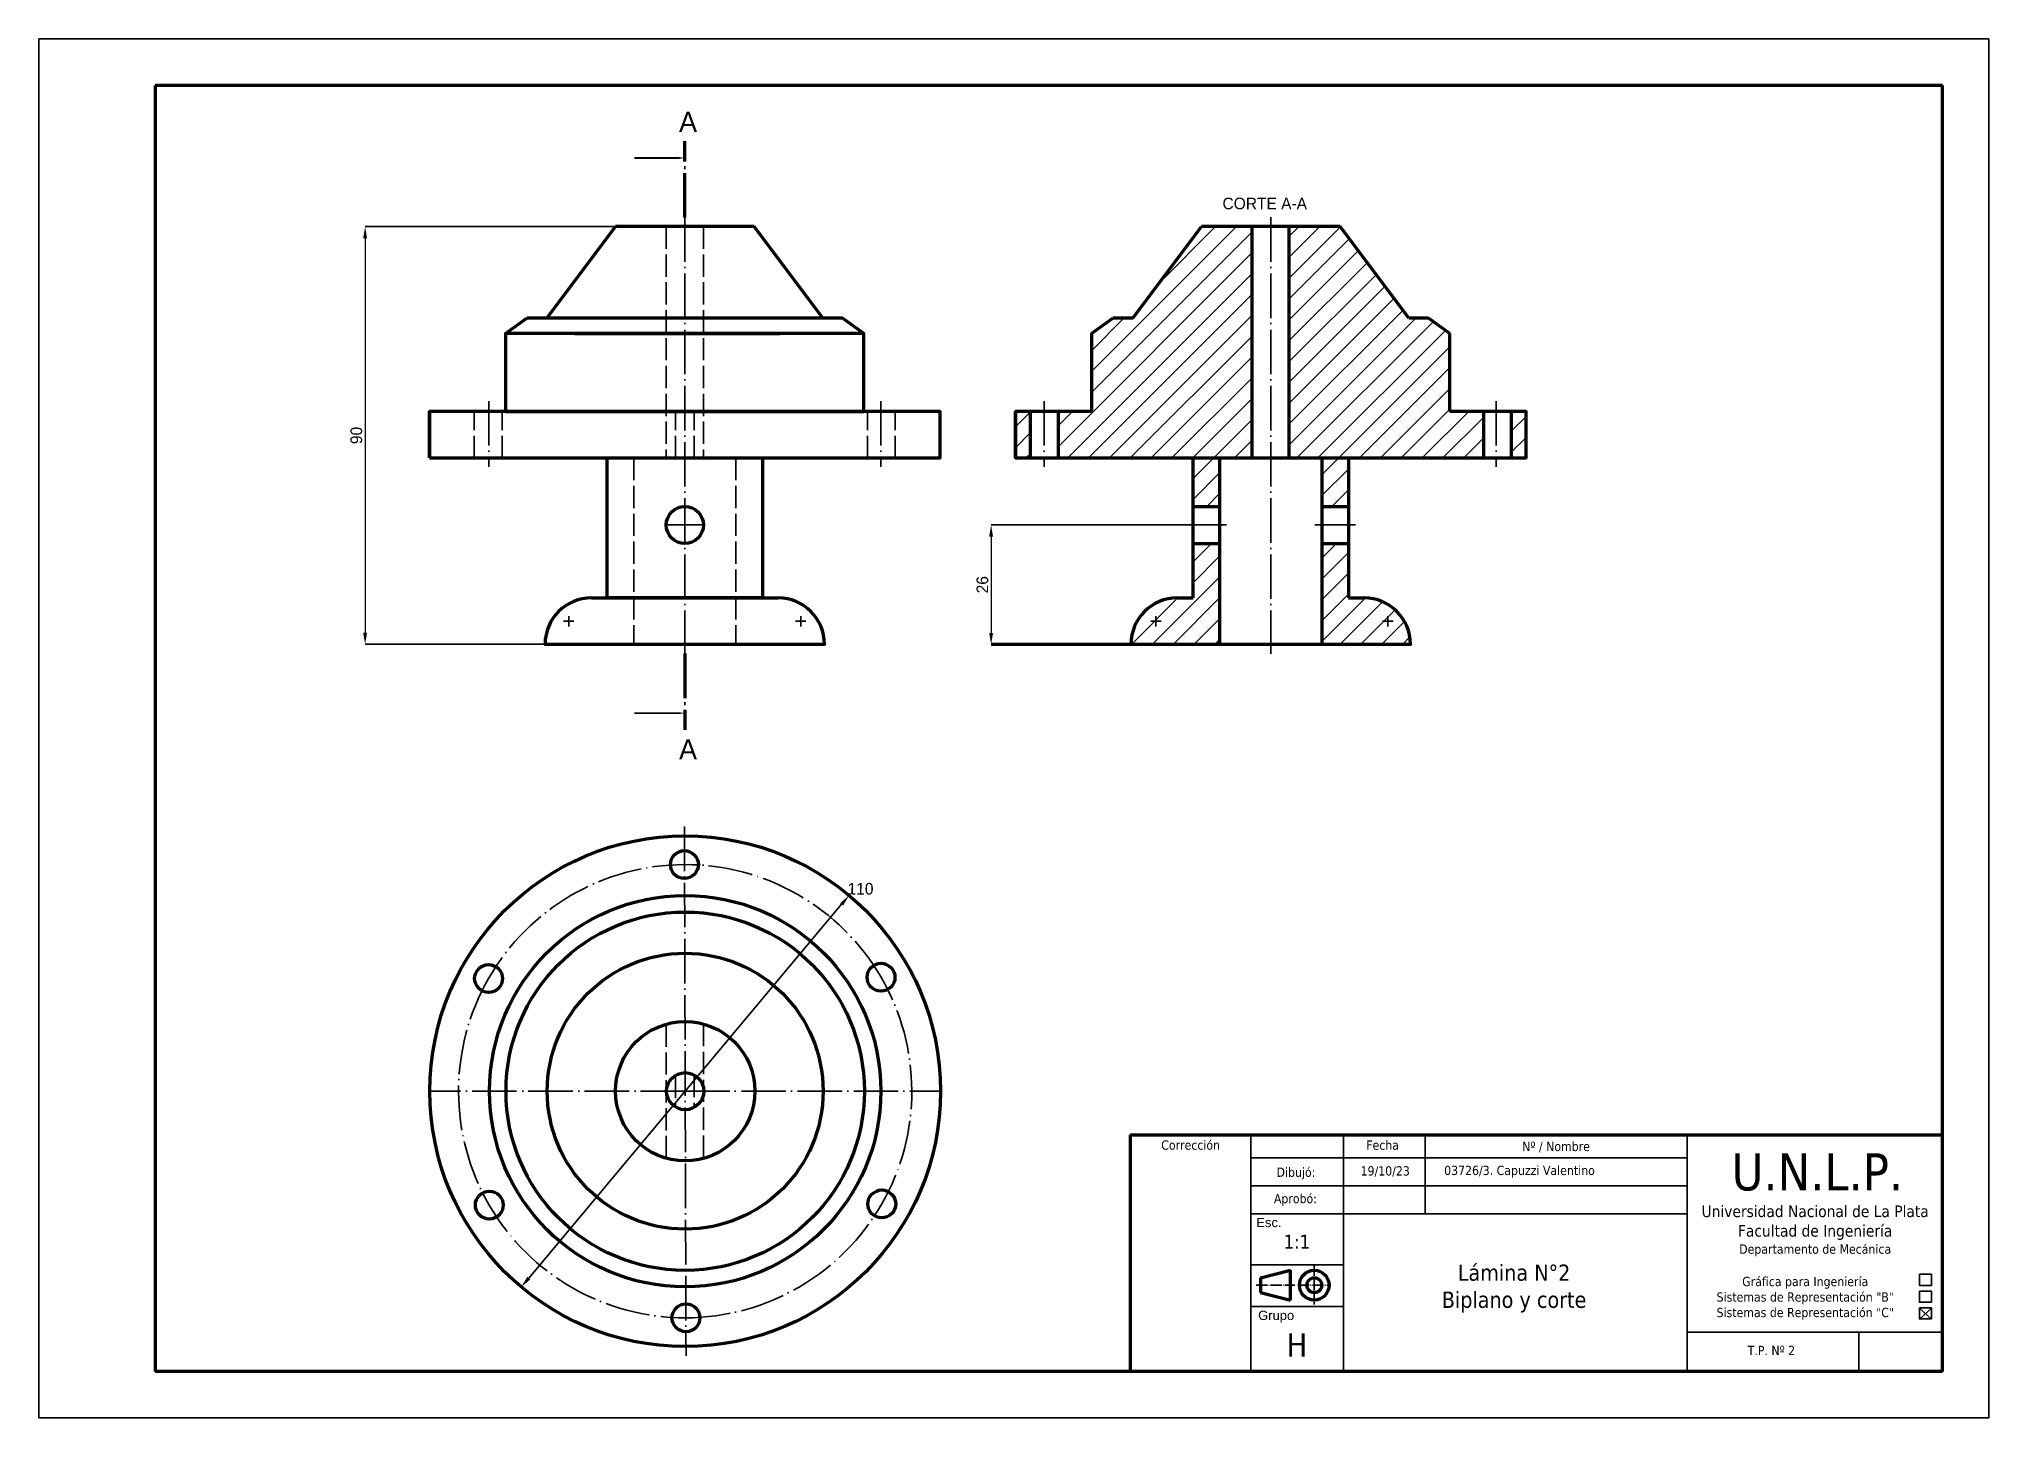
# Model space of a CAD drawing. Header units: millimetres. Extents: x 1077 to 1497, y 843 to 1140.
import ezdxf

# ---------------------------------------------------------------- set-up
doc = ezdxf.new("R2010")
doc.units = ezdxf.units.MM
doc.header["$LTSCALE"] = 0.4
doc.linetypes.add('ACAD_ISO02W100', pattern=[15, 12, -3])
doc.linetypes.add('ACAD_ISO04W100', pattern=[30, 24, -3, 0, -3])
for name, color, linetype, lineweight in [('Contornos Ocultos', 1, 'ACAD_ISO02W100', 35), ('Contornos Visibles', 7, 'Continuous', 70), ('Cotas', 3, 'Continuous', 35), ('Ejes', 4, 'ACAD_ISO04W100', 35), ('Ind Corte', 1, 'ACAD_ISO04W100', 70), ('Rayado', 2, 'Continuous', 35), ('Rotulo LINEAS Borde', 5, 'Continuous', 70), ('Rotulo LINEAS internas', 1, 'Continuous', 35), ('TEXTO', 4, 'Continuous', 35)]:
    doc.layers.add(name, color=color, linetype=linetype, lineweight=lineweight)
doc.dimstyles.new('ISO-25', dxfattribs={"dimtxt": 2.5, "dimasz": 2.5, "dimexe": 1.25, "dimexo": 0.625, "dimtad": 1, "dimtoh": 1, "dimdec": 0, "dimtxsty": 'Standard', "dimcen": 2.5, "dimadec": 0, "dimazin": 0, "dimtfac": 1, "dimtdec": 0, "dimtmove": 0, "dimatfit": 3, "dimfxl": 1, "dimarcsym": 0})

# ---------------------------------------------------------------- blocks, each defined once
blk = doc.blocks.new('*U1')
at = {"layer": 'Contornos Visibles'}
blk.add_circle((0, 0), 3, dxfattribs=at)
blk = doc.blocks.new('*U2')
at = {"layer": 'Contornos Visibles', "color": 0, "linetype": 'ByBlock', "lineweight": -2, "transparency": 16777216}
blk.add_blockref('*U1', (1741.03, 1277.01), dxfattribs=at)
for p, rotation in [((1698.84, 1252.47), 59.99999999999999), ((1783.38, 1252.74), 299.9999999999999), ((1699, 1203.66), 120), ((1783.54, 1203.93), 240), ((1741.35, 1179.39), 180)]:
    blk.add_blockref('*U1', p, dxfattribs=dict(at, rotation=rotation))
blk = doc.blocks.new('*U3')
at = {"layer": 'Ejes', "color": 0, "transparency": 16777216}
for p, q in [((-1.12, 0), (-1, 0)), ((0, 1), (0, 1.12)), ((1, 0), (1.12, 0)), ((0, -1.12), (0, -1))]:
    blk.add_line(p, q, dxfattribs=at)
at = {"layer": 'Ejes', "color": 0, "linetype": 'Continuous', "transparency": 16777216}
for p, q in [((-1, 0), (1, 0)), ((0, -1), (0, 1))]:
    blk.add_line(p, q, dxfattribs=at)
blk = doc.blocks.new('*U4')
at = {"layer": 'Ejes', "color": 0, "transparency": 16777216}
for p, q in [((-1.12, 0), (-1, 0)), ((0, 1), (0, 1.12)), ((1, 0), (1.12, 0)), ((0, -1.12), (0, -1))]:
    blk.add_line(p, q, dxfattribs=at)
at = {"layer": 'Ejes', "color": 0, "linetype": 'Continuous', "transparency": 16777216}
for p, q in [((-1, 0), (1, 0)), ((0, -1), (0, 1))]:
    blk.add_line(p, q, dxfattribs=at)
blk = doc.blocks.new('*U6')
at = {"layer": 'Ejes', "color": 0, "transparency": 16777216}
for p, q in [((-1.12, 0), (-1, 0)), ((0, 1), (0, 1.12)), ((1, 0), (1.12, 0)), ((0, -1.12), (0, -1))]:
    blk.add_line(p, q, dxfattribs=at)
at = {"layer": 'Ejes', "color": 0, "linetype": 'Continuous', "transparency": 16777216}
for p, q in [((-1, 0), (1, 0)), ((0, -1), (0, 1))]:
    blk.add_line(p, q, dxfattribs=at)
blk = doc.blocks.new('*U5')
at = {"layer": 'Ejes', "color": 0, "transparency": 16777216}
for p, q in [((-1.12, 0), (-1, 0)), ((0, 1), (0, 1.12)), ((1, 0), (1.12, 0)), ((0, -1.12), (0, -1))]:
    blk.add_line(p, q, dxfattribs=at)
at = {"layer": 'Ejes', "color": 0, "linetype": 'Continuous', "transparency": 16777216}
for p, q in [((-1, 0), (1, 0)), ((0, -1), (0, 1))]:
    blk.add_line(p, q, dxfattribs=at)
blk = doc.blocks.new('*D7')
at = {"layer": 'Cotas', "color": 0, "lineweight": -2, "transparency": 16777216}
for p, q in [((1146.9, 1097.33), (1146.9, 1012.37)), ((1147.53, 1099.83), (1148.15, 1099.83)), ((1147.53, 1009.87), (1148.15, 1009.87))]:
    blk.add_line(p, q, dxfattribs=at)
at = {"layer": 'Cotas', "color": 0, "transparency": 16777216}
for points in [[(1146.49, 1097.33), (1147.32, 1097.33), (1146.9, 1099.83)], [(1146.49, 1012.37), (1147.32, 1012.37), (1146.9, 1009.87)]]:
    blk.add_solid(points, dxfattribs=at)
at = {"layer": 'Cotas', "color": 0, "transparency": 16777216, "insert": (1145.03, 1054.85), "char_height": 2.5, "attachment_point": 5, "rotation": 90}
blk.add_mtext('90', dxfattribs=at)
blk = doc.blocks.new('*D8')
at = {"layer": 'Cotas', "color": 0, "lineweight": -2, "transparency": 16777216}
for p, q in [((1282.36, 1035.57), (1282.99, 1035.57)), ((1281.74, 1033.07), (1281.74, 1012.33)), ((1282.36, 1009.83), (1282.99, 1009.83))]:
    blk.add_line(p, q, dxfattribs=at)
at = {"layer": 'Cotas', "color": 0, "transparency": 16777216}
for points in [[(1281.32, 1033.07), (1282.15, 1033.07), (1281.74, 1035.57)], [(1281.32, 1012.33), (1282.15, 1012.33), (1281.74, 1009.83)]]:
    blk.add_solid(points, dxfattribs=at)
at = {"layer": 'Cotas', "color": 0, "transparency": 16777216, "insert": (1279.86, 1022.7), "char_height": 2.5, "attachment_point": 5, "rotation": 90}
blk.add_mtext('26', dxfattribs=at)

msp = doc.modelspace()

# ---------------------------------------------------------------- hatches: boundary and pattern name
at = {"layer": 'Rayado'}
h = msp.add_hatch(dxfattribs=at)
h.set_pattern_fill('ANSI31', color=256)
h.set_pattern_definition([(45, (-525.4322, -293.2123), (-2.245064, 2.245064), [])])
h.paths.add_polyline_path([(1337.96, 1099.83), (1327.04, 1099.83), (1312.25, 1080.08), (1307.96, 1080.08), (1303.37, 1076.78), (1303.37, 1060.04), (1296.15, 1060.04), (1296.15, 1050), (1337.96, 1050)])
h.paths.add_polyline_path([(1380.55, 1076.78), (1375.96, 1080.08), (1371.67, 1080.08), (1356.88, 1099.83), (1345.96, 1099.83), (1345.96, 1050), (1358.7, 1050), (1387.77, 1050), (1387.77, 1060.04), (1380.55, 1060.04)])
h.paths.add_polyline_path([(1396.96, 1060.04), (1393.77, 1060.04), (1393.77, 1050), (1396.96, 1050)])
h.paths.add_polyline_path([(1290.15, 1060.04), (1286.96, 1060.04), (1286.96, 1050), (1290.15, 1050)])
h.paths.add_polyline_path([(1330.95, 1031.57), (1325.22, 1031.57), (1325.22, 1019.87), (1321.86, 1019.87, 0.415424), (1311.86, 1009.83), (1330.95, 1009.83)])
h.paths.add_polyline_path([(1330.95, 1050), (1325.22, 1050), (1325.22, 1039.57), (1330.95, 1039.57)])
h.paths.add_polyline_path([(1358.7, 1050), (1352.97, 1050), (1352.97, 1039.57), (1358.7, 1039.57)])
h.paths.add_polyline_path([(1362.06, 1019.87), (1358.7, 1019.87), (1358.7, 1031.57), (1352.97, 1031.57), (1352.97, 1009.83), (1372.06, 1009.83, 0.415424)])

# ---------------------------------------------------------------- linework, layer by layer
at = {"layer": 'Contornos Ocultos'}
for p, q in [((1211.76, 1099.83), (1211.76, 1050)), ((1219.76, 1099.83), (1219.76, 1050)), ((1170.41, 1050), (1170.41, 1060.04)), ((1176.41, 1050), (1176.41, 1060.04)), ((1213.76, 1050), (1213.76, 1060.04)), ((1217.76, 1050), (1217.76, 1060.04)), ((1255.11, 1050), (1255.11, 1060.04)), ((1261.1, 1050), (1261.1, 1060.04)), ((1204.75, 1050), (1204.75, 1009.83)), ((1226.77, 1050), (1226.77, 1009.83)), ((1211.75, 899.19), (1211.75, 928.05)), ((1219.75, 928.1), (1219.75, 899.13)), ((1213.75, 917.02), (1213.75, 910.21)), ((1217.75, 917.13), (1217.75, 910.1))]:
    msp.add_line(p, q, dxfattribs=at)
at = {"layer": 'Contornos Visibles'}
for p, q in [((1186.04, 1080.08), (1200.84, 1099.83)), ((1245.47, 1080.08), (1230.68, 1099.83)), ((1312.25, 1080.08), (1327.04, 1099.83)), ((1337.96, 1050), (1337.96, 1099.83)), ((1345.96, 1050), (1345.96, 1099.83)), ((1371.67, 1080.08), (1356.88, 1099.83)), ((1177.16, 1076.78), (1181.75, 1080.08)), ((1249.76, 1080.08), (1181.75, 1080.08)), ((1254.35, 1076.78), (1249.76, 1080.08)), ((1303.37, 1076.78), (1307.96, 1080.08)), ((1312.25, 1080.08), (1307.96, 1080.08)), ((1375.96, 1080.08), (1371.67, 1080.08)), ((1380.55, 1076.78), (1375.96, 1080.08)), ((1160.76, 1050), (1160.76, 1060.04)), ((1270.76, 1050), (1270.76, 1060.04)), ((1286.96, 1050), (1286.96, 1060.04)), ((1290.15, 1060.04), (1290.15, 1050)), ((1296.15, 1060.04), (1296.15, 1050)), ((1387.77, 1060.04), (1387.77, 1050)), ((1393.77, 1060.04), (1393.77, 1050)), ((1396.96, 1050), (1396.96, 1060.04)), ((1330.95, 1050), (1330.95, 1009.83)), ((1337.96, 1050), (1345.96, 1050)), ((1352.97, 1050), (1352.97, 1009.83)), ((1325.22, 1039.57), (1330.95, 1039.57)), ((1352.97, 1039.57), (1358.7, 1039.57)), ((1325.22, 1031.57), (1330.95, 1031.57)), ((1352.97, 1031.57), (1358.7, 1031.57)), ((1311.86, 1009.83), (1281.74, 1009.83)), ((1339.79, 873.44), (1346.19, 875.04)), ((1339.79, 870.24), (1346.19, 868.64))]:
    msp.add_line(p, q, dxfattribs=at)
for points in [[(1230.68, 1099.83), (1200.84, 1099.83)], [(1356.88, 1099.83), (1327.04, 1099.83)], [(1192.05, 1076.78), (1236.33, 1076.78)], [(1303.37, 1076.78), (1303.37, 1060.04)], [(1380.55, 1060.04), (1380.55, 1076.78)], [(1303.37, 1060.04), (1286.96, 1060.04), (1286.96, 1050), (1337.96, 1050)], [(1345.96, 1050), (1396.96, 1050), (1396.96, 1060.04), (1380.55, 1060.04)], [(1325.22, 1019.87), (1325.22, 1050), (1337.96, 1050)], [(1345.96, 1050), (1358.7, 1050), (1358.7, 1019.87)], [(1195.66, 1019.87), (1235.85, 1019.87)], [(1321.86, 1019.87), (1325.22, 1019.87)], [(1358.7, 1019.87), (1362.06, 1019.87)], [(1245.85, 1009.87), (1245.85, 1009.83), (1185.66, 1009.83), (1185.66, 1009.87)], [(1372.06, 1009.87), (1372.06, 1009.83), (1311.86, 1009.83), (1311.86, 1009.87)], [(1346.19, 868.64), (1346.19, 875.04)], [(1339.79, 873.44), (1339.79, 870.24)]]:
    msp.add_lwpolyline(points, dxfattribs=at)
for points in [[(1177.16, 1060.04), (1254.35, 1060.04), (1254.35, 1076.78), (1177.16, 1076.78)], [(1160.76, 1050), (1270.76, 1050), (1270.76, 1060.04), (1160.76, 1060.04)], [(1199.02, 1050), (1232.49, 1050), (1232.49, 1019.87), (1199.02, 1019.87)]]:
    msp.add_lwpolyline(points, close=True, dxfattribs=at)
for centre, radius in [((1215.76, 1035.57), 4), ((1215.84, 913.62), 55), ((1215.84, 913.62), 42.14), ((1215.84, 913.62), 38.59), ((1215.84, 913.62), 29.71), ((1215.84, 913.62), 15), ((1215.84, 913.62), 4), ((1351.34, 871.84), 3.2), ((1351.34, 871.84), 1.6)]:
    msp.add_circle(centre, radius, dxfattribs=at)
for centre, start, end in [((1195.66, 1009.87), 90, 180), ((1235.85, 1009.87), 0, 90), ((1321.86, 1009.87), 90, 180), ((1321.86, 1009.87), 90, 180), ((1362.06, 1009.87), 0, 90)]:
    msp.add_arc(centre, 10, start, end, dxfattribs=at)
at = {"layer": 'Cotas', "color": 3}
for p, q in [((1496.66, 1140.24), (1076.66, 1140.24)), ((1076.66, 1140.24), (1076.66, 843.24)), ((1496.66, 843.24), (1496.66, 1140.24)), ((1076.66, 843.24), (1496.66, 843.24))]:
    msp.add_line(p, q, dxfattribs=at)
at = {"layer": 'Cotas'}
for p, q in [((1200.84, 1099.83), (1146.9, 1099.83)), ((1323.72, 1035.57), (1281.74, 1035.57)), ((1185.66, 1009.87), (1146.9, 1009.87)), ((1249.54, 953.87), (1182.14, 873.36)), ((1181.01, 871.04), (1181.49, 870.64)), ((1311.66, 853.24), (1486.66, 853.24))]:
    msp.add_line(p, q, dxfattribs=at)
for points in [[(1249.23, 954.14), (1249.86, 953.6), (1251.15, 955.79)], [(1181.82, 873.63), (1182.46, 873.09), (1180.54, 871.44)]]:
    msp.add_solid(points, dxfattribs=at)
at = {"layer": 'Ejes'}
for p, q in [((1215.76, 1101.83), (1215.76, 1007.83)), ((1341.96, 1101.83), (1341.96, 1007.83)), ((1173.57, 1062.26), (1173.57, 1048.11)), ((1257.95, 1062.26), (1257.95, 1048.11)), ((1293.15, 1062.26), (1293.15, 1048.11)), ((1390.53, 1062.27), (1390.53, 1048.12)), ((1219.76, 1035.57), (1211.76, 1035.57)), ((1215.76, 1035.57), (1219.76, 1035.57)), ((1323.72, 1035.57), (1332.45, 1035.57)), ((1360.2, 1035.57), (1351.47, 1035.57)), ((1215.66, 970.62), (1216.03, 856.62)), ((1215.84, 913.62), (1160.84, 913.62)), ((1215.84, 913.62), (1270.84, 913.62))]:
    msp.add_line(p, q, dxfattribs=at)
at = {"layer": 'Ejes', "ltscale": 0.25}
for p, q in [((1351.34, 867.68), (1351.34, 876)), ((1338.83, 871.84), (1347.15, 871.84)), ((1347.84, 871.84), (1354.84, 871.84))]:
    msp.add_line(p, q, dxfattribs=at)
at = {"layer": 'Ejes'}
for start, end in [(30.185, 150.185), (150.185, 270.185), (270.185, 30.185)]:
    msp.add_arc((1215.84, 913.62), 48.81, start, end, dxfattribs=at)
at = {"layer": 'Ind Corte'}
for p, q in [((1215.78, 1101.77), (1215.78, 1118.21)), ((1215.78, 1007.89), (1215.78, 991.45))]:
    msp.add_line(p, q, dxfattribs=at)
for points in [[(1215.78, 1114.62, 0, 1.6, 0), (1210.68, 1114.62, 0.4, 0.4, 0), (1204.91, 1114.62, 0.4, 0.4, 0)], [(1215.78, 995.04, 0, 1.6, 0), (1210.68, 995.04, 0.4, 0.4, 0), (1204.91, 995.04, 0.4, 0.4, 0)]]:
    msp.add_lwpolyline(points, format="xyseb", dxfattribs=at)
at = {"layer": 'Rotulo LINEAS Borde'}
for p, q in [((1486.66, 1130.24), (1101.66, 1130.24)), ((1101.66, 1130.24), (1101.66, 853.24)), ((1486.66, 853.24), (1486.66, 1130.24)), ((1311.66, 904.24), (1311.66, 853.24)), ((1311.66, 904.24), (1486.66, 904.24)), ((1486.66, 853.24), (1101.66, 853.24))]:
    msp.add_line(p, q, dxfattribs=at)
at = {"layer": 'Rotulo LINEAS internas'}
for p, q in [((1337.66, 904.24), (1337.66, 853.24)), ((1357.66, 904.24), (1357.66, 853.24)), ((1375.21, 904.24), (1375.21, 887.24)), ((1431.66, 904.24), (1431.66, 853.24)), ((1431.66, 899.24), (1337.66, 899.24)), ((1431.66, 893.24), (1337.66, 893.24)), ((1431.66, 887.24), (1337.66, 887.24)), ((1357.66, 876.24), (1337.66, 876.24)), ((1357.66, 876.24), (1357.66, 867.24)), ((1481.68, 871.78), (1481.68, 874.19)), ((1337.66, 867.24), (1357.66, 867.24)), ((1484.26, 866.92), (1481.68, 864.52)), ((1481.68, 866.92), (1484.26, 864.52)), ((1431.66, 861.74), (1486.66, 861.74)), ((1468.66, 861.74), (1468.66, 853.24))]:
    msp.add_line(p, q, dxfattribs=at)
for points in [[(1481.68, 874.19), (1484.26, 874.19), (1484.26, 871.78), (1481.68, 871.78)], [(1481.68, 870.58), (1484.26, 870.58), (1484.26, 868.18), (1481.68, 868.18)], [(1481.68, 866.98), (1484.26, 866.98), (1484.26, 864.57), (1481.68, 864.57)]]:
    msp.add_lwpolyline(points, close=True, dxfattribs=at)

# ---------------------------------------------------------------- block references
at = {"layer": 'Contornos Visibles'}
msp.add_blockref('*U2', (-525.35, -314.58), dxfattribs=at)
at = {"layer": 'Ejes'}
for name, p in [('*U3', (1190.77, 1014.83)), ('*U4', (1240.74, 1014.83)), ('*U5', (1317.22, 1014.83)), ('*U6', (1367.18, 1014.83))]:
    msp.add_blockref(name, p, dxfattribs=at)

# ---------------------------------------------------------------- texts
at = {"layer": 'Cotas', "insert": (1311.57, 1106.06), "char_height": 2.5, "attachment_point": 1}
msp.add_mtext_dynamic_manual_height_columns('\\pxi2,l6,tc14;{\\C242;\\c2564301;CORTE A-A}', width=44.9496, gutter_width=12.5, heights=[2.72], dxfattribs=at)
at = {"layer": 'Cotas', "insert": (1253.61, 957.21), "char_height": 2.5, "attachment_point": 5, "rotation": 359.8082}
msp.add_mtext('110', dxfattribs=at)
at = {"layer": 'Ind Corte', "char_height": 4.32}
for insert, attachment_point in [((1214.53, 1124.56), 1), ((1214.53, 985.11), 7)]:
    msp.add_mtext_dynamic_manual_height_columns('A', width=4.7053, gutter_width=15, heights=[0], dxfattribs=dict(at, insert=insert, attachment_point=attachment_point))
at = {"layer": 'TEXTO', "attachment_point": 5}
for s, insert, char_height, width in [('{\\fTahoma|b0|i0|c0|p0;Corrección}', (1324.71, 902), 2, 19.4631), ('{\\fTahoma|b0|i0|c0|p0;\\H0.7937x;Fecha}', (1366.05, 901.99), 2.52, 17.4427), ('{\\fTahoma|b0|i0|c0|p34;Nº / Nombre }', (1403.41, 901.6), 2, 55), ('{\\fTahoma|b0|i0|c0|p0;\\H1.6x;U.N.L.P.}', (1459.67, 896.17), 5, 35.4565), ('{\\fTahoma|b0|i0|c0|p34;Dibujó:}', (1347.39, 895.89), 2, 19.4631), ('{\\fTahoma|b0|i0|c0|p34;19/10/23}', (1366.62, 896.33), 2, 20.2884), ('\\A1;{\\fTahoma|b0|i0|c0|p34;03726/3. Capuzzi Valentino }', (1395.54, 896.28), 2, 55), ('{\\fTahoma|b0|i0|c0|p34;Aprobó:}', (1347.27, 890.21), 2, 19.4631), ('{\\fArial|b0|i0|c0|p0;Esc.}', (1341.57, 885.33), 2, 19.4631), ('{\\fTahoma|b0|i0|c0|p34;Universidad Nacional de La Plata\\PFacultad de Ingeniería\\P\\H0.79365x;Departamento de Mecánica}', (1459.22, 883.53), 2.52, 55), ('{\\fTahoma|b0|i0|c0|p34;1:1}', (1347.6, 881.19), 3, 55), ('{\\fTahoma|b0|i0|c0|p34;Lámina N°2\\PBiplano y corte}', (1394.37, 871.12), 3.5, 55), ('{\\fTahoma|b0|i0|c0|p34;Lámina N°2\\PBiplano y corte}', (1394.37, 871.12), 3.5, 55), ('{\\fTahoma|b0|i0|c0|p34;Gráfica para Ingeniería\\PSistemas de Representación "B" \\PSistemas de Representación "C"}', (1457.08, 869.01), 2, 55), ('{\\fArial|b0|i0|c0|p34;Grupo}', (1343.13, 865.04), 2, 19.4631), ('{\\fTahoma|b0|i0|c0|p34;H}', (1347.6, 858.97), 5, 55), ('{\\fTahoma|b0|i0|c0|p34;T.P. Nº 2}', (1449.8, 857.78), 2, 23.2265)]:
    msp.add_mtext(s, dxfattribs=dict(at, insert=insert, char_height=char_height, width=width))

# ---------------------------------------------------------------- dimensions: what is measured, and where the dimension line sits
at = {"layer": 'Cotas'}
for base, p1, p2, picture, middle in [((1146.9, 1009.87), (1146.9, 1099.83), (1146.9, 1009.87), '*D7', (1145.03, 1054.85)), ((1281.74, 1009.83), (1281.74, 1035.57), (1281.74, 1009.83), '*D8', (1279.86, 1022.7))]:
    dim = msp.add_linear_dim(base=base, p1=p1, p2=p2, angle=90, dimstyle='ISO-25', dxfattribs=at)
    dim.commit()
    dim.dimension.update_dxf_attribs({"geometry": picture, "text_midpoint": middle})

doc.saveas('drawing.dxf')
